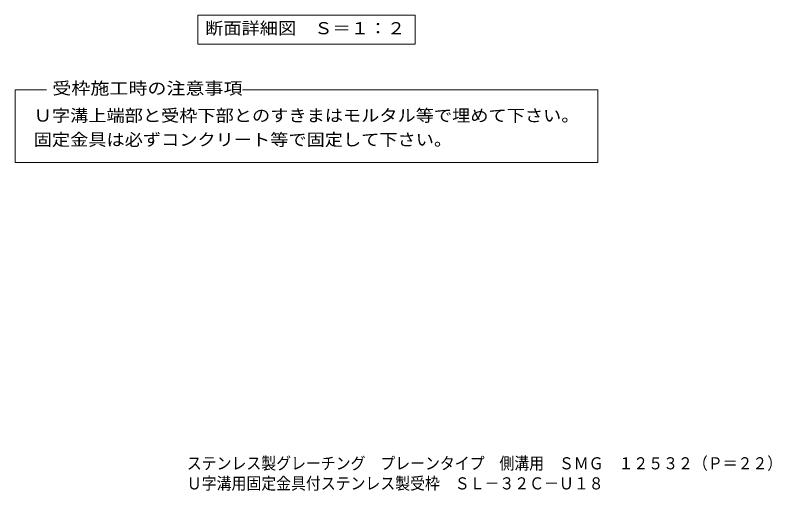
# Model space of a CAD drawing. Units: millimetres at full size; details may follow other scales. Extents: x -230 to 468, y -388 to 290.
# Drawn here: x -175.4 to 190.6, y -387.7 to -157.9 of the extents above; entities that cross this region are included whole.
import ezdxf
from ezdxf.enums import TextEntityAlignment as Align

# ---------------------------------------------------------------- set-up
doc = ezdxf.new("R2010")
doc.units = ezdxf.units.MM
doc.header["$LTSCALE"] = 2
doc.layers.add('D-5', color=7, linetype='Continuous', lineweight=9)
doc.layers.add('F-0_F-0ﾚｲﾔ', color=2, linetype='Continuous')
doc.layers.add('F-5_F-5ﾚｲﾔ', color=2, linetype='Continuous')
doc.styles.add('ＭＳ ゴシック', font='')
doc.styles.get('ＭＳ ゴシック').set_extended_font_data('MS Gothic')

msp = doc.modelspace()

# ---------------------------------------------------------------- linework, layer by layer
at = {"layer": 'D-5'}
for p, q in [((-87.108, -157.901), (18.092, -157.901)), ((18.092, -157.901), (18.092, -171.901)), ((-175.435, -229.135), (-175.435, -193.968)), ((-175.435, -193.968), (-160.219, -193.968)), ((-65.505, -193.968), (106.419, -193.968)), ((106.419, -229.135), (106.419, -193.968)), ((106.419, -229.135), (-175.435, -229.135))]:
    msp.add_line(p, q, dxfattribs=at)
msp.add_lwpolyline([(-87.108, -157.901), (-87.108, -171.901), (18.092, -171.901)], dxfattribs=at)

# ---------------------------------------------------------------- texts
at = {"layer": 'D-5', "color": 2, "style": 'ＭＳ ゴシック'}
for s, width, p in [('断面詳細図\u3000Ｓ＝１：２', 1.1, (-83.508, -168.901)), ('受枠施工時の注意事項', 1.15, (-157.441, -197.938)), ('Ｕ字溝上端部と受枠下部とのすきまはモルタル等で埋めて下さい。', 1.1, (-166.441, -211.078)), ('固定金具は必ずコンクリート等で固定して下さい。', 1.1, (-166.441, -222.738))]:
    msp.add_text(s, height=5.865, dxfattribs=dict(at, width=width)).set_placement(p, align=Align.BOTTOM_LEFT)
at = {"layer": 'F-0_F-0ﾚｲﾔ', "style": 'ＭＳ ゴシック', "width": 0.9}
msp.add_text('Ｕ字溝用固定金具付ステンレス製受枠\u3000ＳＬ－３２Ｃ－Ｕ１８', height=5.865, dxfattribs=at).set_placement((-92.359, -388.829), align=Align.BOTTOM_LEFT)
at = {"layer": 'F-5_F-5ﾚｲﾔ', "style": 'ＭＳ ゴシック', "width": 0.9}
msp.add_text('ステンレス製グレーチング\u3000プレーンタイプ\u3000側溝用\u3000ＳＭＧ\u3000１２５３２（Ｐ＝２２）', height=5.865, dxfattribs=at).set_placement((-92.359, -379.137), align=Align.BOTTOM_LEFT)

doc.saveas('drawing.dxf')
